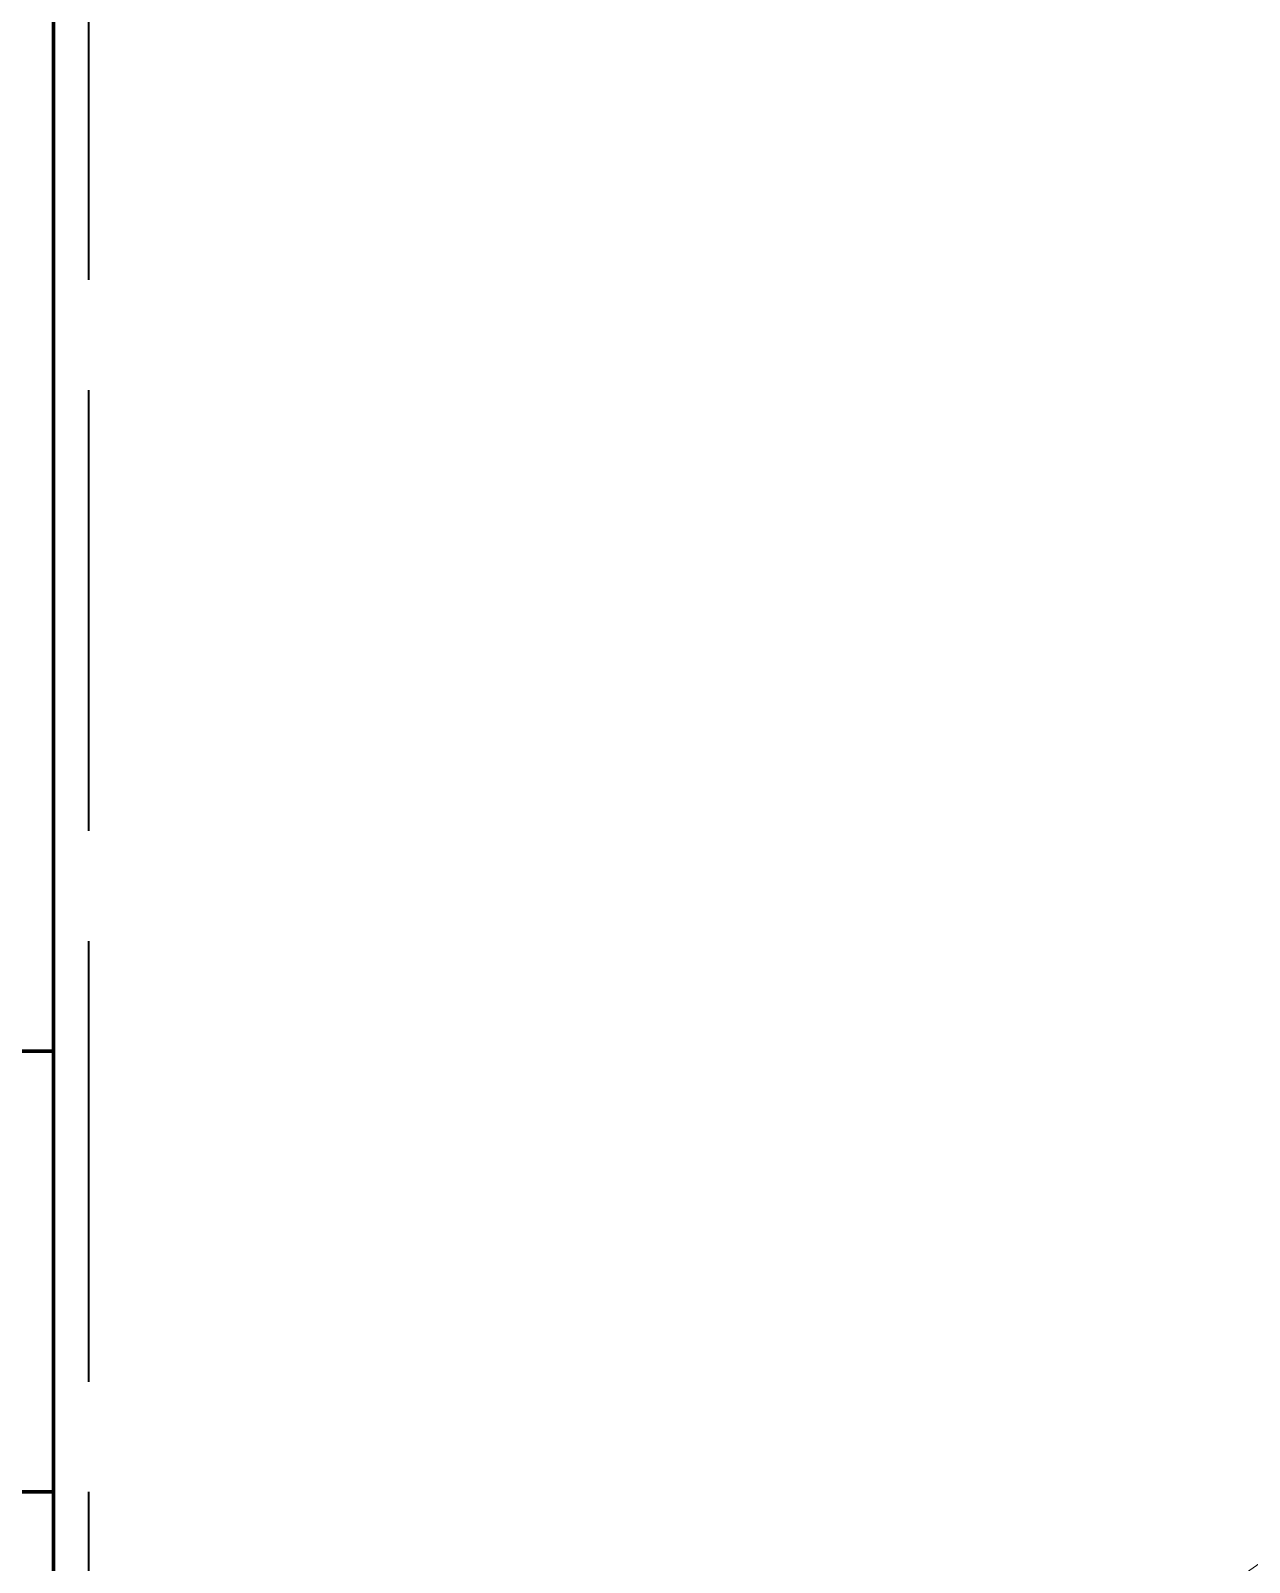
# Model space of a CAD drawing. Header units: millimetres. Extents: x 0 to 2382, y 0 to 420.
# Drawn here: x 271.31 to 282.37, y 229.07 to 242.97 of the extents above; entities that cross this region are included whole.
import ezdxf

# ---------------------------------------------------------------- set-up
doc = ezdxf.new("R2010")
doc.units = ezdxf.units.MM
doc.linetypes.add('IRAM-E-TRAZOS', pattern=[5, 4, -1])
for name, color, linetype, lineweight in [('01-VISIBLE', 7, 'CONTINUOUS', 70), ('02-OCULTA', 4, 'IRAM-E-TRAZOS', 35), ('08-FINA', 5, 'CONTINUOUS', 18)]:
    doc.layers.add(name, color=color, linetype=linetype, lineweight=lineweight)

msp = doc.modelspace()

# ---------------------------------------------------------------- linework, layer by layer
at = {"layer": '01-VISIBLE'}
for p, q in [((271.522, 233.709), (271.522, 251.459)), ((271.522, 233.709), (271.172, 233.709)), ((271.522, 229.709), (271.522, 233.709)), ((271.172, 229.709), (271.522, 229.709)), ((271.522, 225.709), (271.522, 229.709))]:
    msp.add_line(p, q, dxfattribs=at)
at = {"layer": '02-OCULTA'}
for p, q in [((271.842, 225.709), (271.842, 289.709)), ((271.522, 233.709), (261.422, 233.709)), ((271.522, 229.709), (271.522, 233.709)), ((271.522, 229.709), (271.522, 233.709)), ((261.422, 229.709), (271.522, 229.709))]:
    msp.add_line(p, q, dxfattribs=at)
at = {"layer": '08-FINA'}
msp.add_circle((261.112, 259.08), 36.833, dxfattribs=at)

doc.saveas('drawing.dxf')
